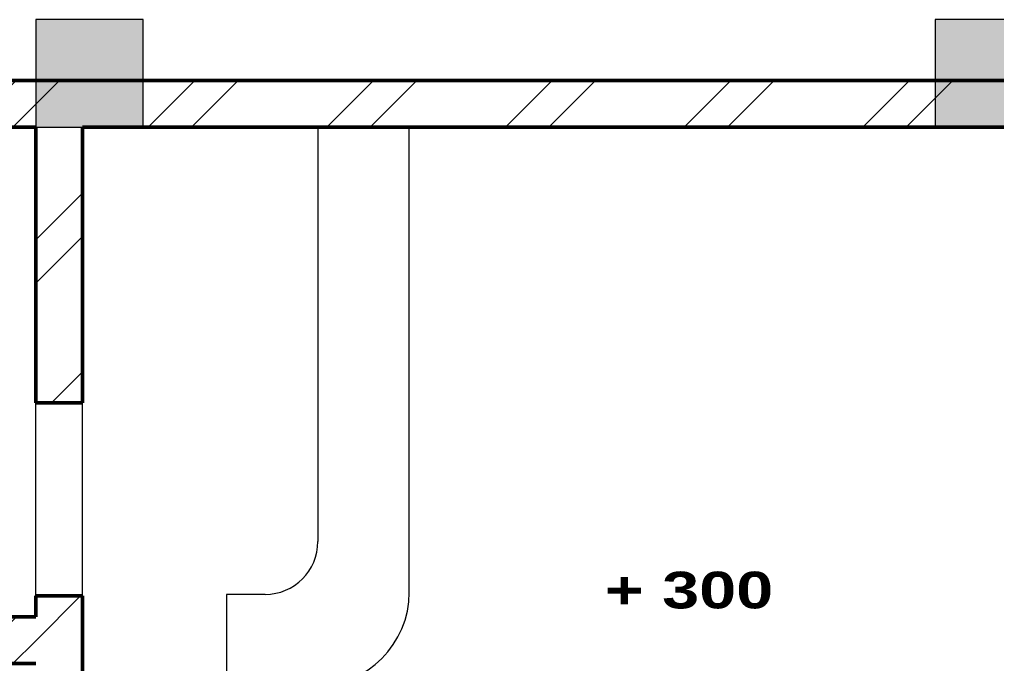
# Model space of a CAD drawing. Header units: inches. Extents: x 22 to 382261, y 22 to 371281.
# Drawn here: x 106629 to 111441, y 252025 to 255195 of the extents above; entities that cross this region are included whole.
import ezdxf

# ---------------------------------------------------------------- set-up
doc = ezdxf.new("R2010")
doc.units = ezdxf.units.IN
doc.header["$MEASUREMENT"] = 0
doc.linetypes.add('Overhead', pattern=[3.96875, 2.38125, -1.5875])
for name, color, linetype, lineweight in [('A-GENM', 13, 'Continuous', 9), ('A-WALL', 113, 'Continuous', 9), ('A-WALL-PATT', 111, 'Continuous', 9), ('G-ANNO-DIMS', 111, 'Continuous', 9), ('Q-CASE', 31, 'Continuous', 9)]:
    doc.layers.add(name, color=color, linetype=linetype, lineweight=lineweight)
doc.styles.add('Arial_B_3', font='arialbd.ttf', dxfattribs={"width": 1.3, "height": 180.555556})
pattern_1 = [(45, (133937.6, 247897.3), (-440.033, 440.033), []), (45, (133937.6, 248564), (-440.033, 440.033), [])]

# ---------------------------------------------------------------- blocks, each defined once
blk = doc.blocks.new('Casework 23 - Casework 23-687365-01-Ground floor DIMENSION PLAN')
at = {"layer": 'Q-CASE'}
h = blk.add_hatch(color=256, dxfattribs=at)
h.paths.add_polyline_path([(-12668.8, 6768.2), (-12668.8, 7298.2), (-13198.8, 7298.2), (-13198.8, 6768.2)])
h.paths.add_polyline_path([(-19558.8, 6768.2), (-19558.8, 7298.2), (-20078.8, 7298.2), (-20078.8, 6768.2), (-19939.2, 6768.2)])
h.paths.add_polyline_path([(-27228.8, 6768.2), (-26698.8, 6768.2), (-26698.8, 7298.2), (-27228.8, 7298.2)])
h.paths.add_polyline_path([(-22798.8, 6768.2), (-22278.8, 6768.2), (-22278.8, 7298.2), (-22798.8, 7298.2)])
at = {"layer": 'Q-CASE', "lineweight": 18}
for p, q in [((-26698.8, 7298.2), (-27228.8, 7298.2)), ((-27228.8, 7298.2), (-27228.8, 6768.2)), ((-26698.8, 6768.2), (-26698.8, 7298.2)), ((-22278.8, 7298.2), (-22798.8, 7298.2)), ((-22798.8, 7298.2), (-22798.8, 6768.2)), ((-27228.8, 6768.2), (-26698.8, 6768.2)), ((-22798.8, 6768.2), (-22278.8, 6768.2))]:
    blk.add_line(p, q, dxfattribs=at)
blk = doc.blocks.new('M_Passage Opening-Cased - 0915 x 2134mm-688386-01-Ground floor DIMENSION PLAN')
at = {"layer": 'A-GENM', "linetype": 'Overhead'}
for p, q in [((-483.2, 115), (466.8, 115)), ((-483.2, -115), (466.8, -115))]:
    blk.add_line(p, q, dxfattribs=at)
blk = doc.blocks.new('Casework 27 - Casework 27-797434-01-Ground floor DIMENSION PLAN')
at = {"layer": 'Q-CASE'}
for p, q in [((-25388.8, 6768.2), (-25838.8, 6768.2)), ((-25838.8, 6768.2), (-25838.8, 4728.2)), ((-25838.8, 6768.2), (-25388.8, 6768.2)), ((-25388.8, 4478.2), (-25388.8, 6768.2)), ((-26098.8, 4468.2), (-26288.8, 4468.2)), ((-26288.8, 4468.2), (-26288.8, 4018.2)), ((-26288.8, 4018.2), (-25848.8, 4018.2))]:
    blk.add_line(p, q, dxfattribs=at)
for centre, radius in [((-26098.8, 4728.2), 260), ((-25848.8, 4478.2), 460)]:
    blk.add_arc(centre, radius, 270, 360, dxfattribs=at)

msp = doc.modelspace()

# ---------------------------------------------------------------- hatches: boundary and pattern name
at = {"layer": 'A-WALL-PATT'}
h = msp.add_hatch(dxfattribs=at)
h.set_pattern_fill('FP_1', color=256, style=0, pattern_type=2)
h.set_pattern_definition(pattern_1)
h.paths.add_polyline_path([(111658.8, 254665.5), (111658.8, 254895.5), (103628.8, 254895.5), (103628.8, 254665.5), (111458.2, 254665.5)])
h = msp.add_hatch(dxfattribs=at)
h.set_pattern_fill('FP_1', color=256, style=0, pattern_type=2)
h.set_pattern_definition(pattern_1)
h.paths.add_polyline_path([(106938.8, 250110.5), (106938.8, 250525.5), (106708.8, 250525.5), (106708.8, 250110.5)])
h.paths.add_polyline_path([(106839.6, 251905.5), (106938.8, 251905.5), (106938.8, 252358), (106708.8, 252358), (106708.8, 251905.5), (106724.1, 251905.5)])
h.paths.add_polyline_path([(106708.8, 253308), (106938.8, 253308), (106938.8, 254665.5), (106708.8, 254665.5), (106708.8, 253615.6)])
h = msp.add_hatch(dxfattribs=at)
h.set_pattern_fill('FP_1', color=256, style=0, pattern_type=2)
h.set_pattern_definition(pattern_1)
h.paths.add_polyline_path([(106608.6, 252025.5), (106708.8, 252025.5), (106708.8, 252255.5), (103858.8, 252255.5), (103858.8, 252025.5)])

# ---------------------------------------------------------------- linework, layer by layer
at = {"layer": 'A-WALL', "lineweight": 50}
for p, q in [((111658.8, 254895.5), (103628.8, 254895.5)), ((105508.8, 254665.5), (106708.8, 254665.5)), ((106708.8, 254665.5), (106708.8, 253308)), ((106938.8, 254665.5), (111658.8, 254665.5)), ((106938.8, 253308), (106938.8, 254665.5)), ((106708.8, 253308), (106938.8, 253308)), ((106938.8, 252358), (106708.8, 252358)), ((106708.8, 252358), (106708.8, 252255.5)), ((106938.8, 251905.5), (106938.8, 252358)), ((106708.8, 252255.5), (105508.8, 252255.5)), ((103628.8, 252025.5), (106708.8, 252025.5))]:
    msp.add_line(p, q, dxfattribs=at)

# ---------------------------------------------------------------- block references
at = {"layer": 'A-GENM', "linetype": 'Overhead', "rotation": 90}
msp.add_blockref('M_Passage Opening-Cased - 0915 x 2134mm-688386-01-Ground floor DIMENSION PLAN', (106823.8, 252841.1), dxfattribs=at)
at = {"layer": 'Q-CASE'}
for name in ['Casework 23 - Casework 23-687365-01-Ground floor DIMENSION PLAN', 'Casework 27 - Casework 27-797434-01-Ground floor DIMENSION PLAN']:
    msp.add_blockref(name, (133937.6, 247897.3), dxfattribs=at)

# ---------------------------------------------------------------- next in the draw order: texts
at = {"layer": 'G-ANNO-DIMS', "insert": (109512.1, 252477.2), "char_height": 180.56, "width": 934.142, "attachment_point": 1, "line_spacing_factor": 0.941778, "style": 'Arial_B_3', "bg_fill": 3, "box_fill_scale": 1.25, "bg_fill_color": 256, "bg_fill_true_color": 13158600, "bg_fill_transparency": 0}
msp.add_mtext('+ 300', dxfattribs=at)

doc.saveas('drawing.dxf')
